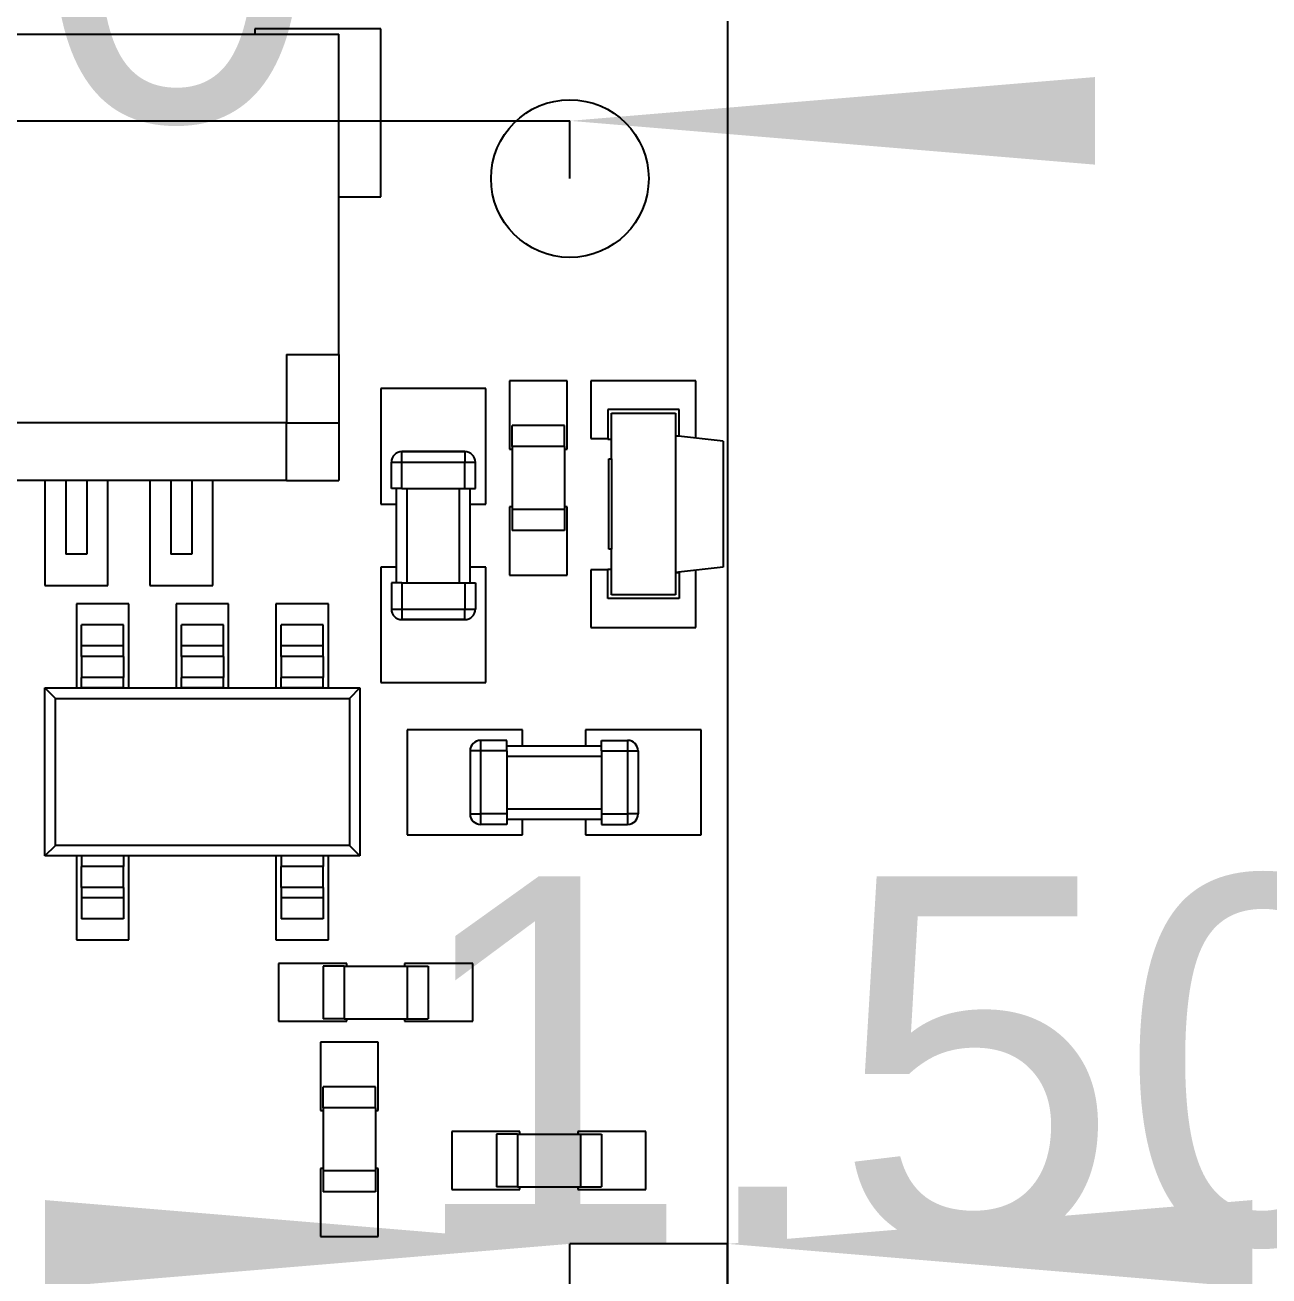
# Model space of a CAD drawing. Extents: x 96.2 to 162, y 92.1 to 129.5.
# Drawn here: x 128.05 to 139.9, y 105.45 to 117.36 of the extents above; entities that cross this region are included whole.
import ezdxf
from ezdxf.enums import TextEntityAlignment as Align

# ---------------------------------------------------------------- set-up
doc = ezdxf.new("R2010")
doc.units = 0
doc.layers.get('0').update_dxf_attribs({"linetype": 'CONTINUOUS'})
for name, color, linetype in [('Dimension003', 7, 'CONTINUOUS'), ('Dimension004', 7, 'CONTINUOUS'), ('ProjItem010', 7, 'CONTINUOUS')]:
    doc.layers.add(name, color=color, linetype=linetype)
doc.styles.get("Standard").update_dxf_attribs({"font": 'arial.ttf'})
doc.dimstyles.get("Standard").update_dxf_attribs({"dimscale": 0, "dimtxt": 2.5, "dimasz": 2.5, "dimexe": 1.25, "dimexo": 0.625, "dimtad": 1, "dimtxsty": 'STANDARD', "dimcen": 2.5, "dimazin": 3, "dimtfac": 1, "dimtmove": 0, "dimatfit": 3})

# ---------------------------------------------------------------- blocks, each defined once
blk = doc.blocks.new('*Dimension003')
at = {"color": 0}
for points in [[(111.238, 116.867), (111.238, 116.033), (116.238, 116.45)], [(138.238, 116.867), (138.238, 116.033), (133.238, 116.45)]]:
    blk.add_solid(points, dxfattribs=at)
at = {"layer": 'Dimension003'}
for p, q in [((116.238, 115.9), (116.238, 116.45)), ((116.238, 116.45), (133.238, 116.45)), ((133.238, 115.9), (133.238, 116.45))]:
    blk.add_line(p, q, dxfattribs=at)
blk.add_text('17.00', height=3.5, dxfattribs=at).set_placement((124.737, 116.45), align=Align.CENTER)
blk = doc.blocks.new('*Dimension004')
at = {"color": 0}
for points in [[(128.238, 106.173), (128.238, 105.339), (133.238, 105.756)], [(139.738, 106.173), (139.738, 105.339), (134.738, 105.756)]]:
    blk.add_solid(points, dxfattribs=at)
at = {"layer": 'Dimension004'}
for p, q in [((133.238, 98.9), (133.238, 105.756)), ((134.738, 105.756), (133.238, 105.756)), ((134.738, 98.9), (134.738, 105.756))]:
    blk.add_line(p, q, dxfattribs=at)
blk.add_text('1.50', height=3.5, dxfattribs=at).set_placement((136.434, 105.756), align=Align.CENTER)

msp = doc.modelspace()

# ---------------------------------------------------------------- linework, layer by layer
at = {"layer": 'ProjItem010'}
for p, q in [((134.738, 117.4), (134.738, 97.4)), ((127.038, 117.275), (131.038, 117.275)), ((130.238, 117.325), (130.238, 117.275)), ((131.438, 117.325), (130.238, 117.325)), ((131.038, 114.224), (131.038, 117.275)), ((131.438, 115.725), (131.438, 117.325)), ((131.038, 115.725), (131.438, 115.725)), ((130.538, 114.224), (130.538, 113.575)), ((130.538, 114.224), (131.038, 114.224)), ((131.038, 114.224), (131.038, 113.575)), ((132.438, 113.9), (131.438, 113.9)), ((131.438, 113.9), (131.438, 112.8)), ((132.438, 112.8), (132.438, 113.9)), ((132.663, 113.975), (132.663, 113.325)), ((133.213, 113.975), (132.663, 113.975)), ((133.213, 113.325), (133.213, 113.975)), ((134.438, 113.975), (133.438, 113.975)), ((133.438, 113.975), (133.438, 113.425)), ((134.438, 113.429), (134.438, 113.975)), ((133.598, 113.7), (133.598, 113.42)), ((134.278, 113.7), (133.598, 113.7)), ((133.633, 113.42), (133.633, 113.665)), ((133.633, 113.665), (134.243, 113.665)), ((134.243, 113.665), (134.243, 113.45)), ((134.278, 113.45), (134.278, 113.7)), ((130.538, 113.575), (127.538, 113.575)), ((130.538, 113.575), (131.038, 113.575)), ((130.538, 113.025), (130.538, 113.575)), ((131.038, 113.575), (131.038, 113.025)), ((132.688, 113.35), (132.688, 113.55)), ((133.188, 113.55), (132.688, 113.55)), ((133.188, 113.35), (133.188, 113.55)), ((133.438, 113.425), (133.598, 113.425)), ((133.598, 113.42), (133.633, 113.42)), ((133.633, 113.23), (133.633, 113.42)), ((134.243, 113.45), (134.278, 113.45)), ((134.698, 113.4), (134.243, 113.45)), ((134.243, 113.45), (134.243, 112.15)), ((131.638, 113.3), (132.238, 113.3)), ((132.238, 113.3), (131.638, 113.3)), ((131.638, 113.3), (132.238, 113.3)), ((131.638, 113.3), (132.238, 113.3)), ((132.238, 113.3), (131.638, 113.3)), ((132.238, 113.3), (131.638, 113.3)), ((132.663, 113.325), (132.688, 113.325)), ((133.188, 113.35), (132.688, 113.35)), ((133.188, 113.35), (132.688, 113.35)), ((132.688, 113.35), (132.688, 112.75)), ((133.188, 113.35), (133.188, 112.75)), ((133.188, 113.325), (133.213, 113.325)), ((134.698, 113.4), (134.698, 112.2)), ((131.538, 112.95), (131.538, 113.2)), ((131.538, 112.95), (131.538, 113.2)), ((131.538, 112.95), (131.538, 113.2)), ((131.638, 112.95), (131.638, 113.2)), ((131.638, 113.2), (132.238, 113.2)), ((131.638, 112.95), (131.638, 113.2)), ((131.638, 113.2), (132.238, 113.2)), ((131.638, 112.95), (131.638, 113.2)), ((131.638, 113.2), (132.238, 113.2)), ((132.238, 112.95), (132.238, 113.2)), ((132.238, 112.95), (132.238, 113.2)), ((132.238, 112.95), (132.238, 113.2)), ((132.338, 112.95), (132.338, 113.2)), ((132.338, 112.95), (132.338, 113.2)), ((132.338, 112.95), (132.338, 113.2)), ((132.338, 112.95), (132.338, 113.2)), ((132.338, 112.95), (132.338, 113.2)), ((132.338, 112.95), (132.338, 113.2)), ((133.608, 113.23), (133.633, 113.23)), ((133.608, 112.37), (133.608, 113.23)), ((133.633, 113.23), (133.633, 112.37)), ((130.538, 113.025), (127.538, 113.025)), ((128.238, 113.025), (128.238, 112.025)), ((128.438, 113.025), (128.438, 112.325)), ((128.638, 113.025), (128.638, 112.325)), ((128.838, 112.025), (128.838, 113.025)), ((129.238, 113.025), (129.238, 112.025)), ((129.438, 113.025), (129.438, 112.325)), ((129.638, 113.025), (129.638, 112.325)), ((129.838, 112.025), (129.838, 113.025)), ((130.538, 113.025), (131.038, 113.025)), ((131.588, 112.05), (131.588, 112.95)), ((131.588, 112.05), (131.588, 112.95)), ((131.638, 112.95), (132.238, 112.95)), ((131.638, 112.95), (132.238, 112.95)), ((131.638, 112.95), (132.238, 112.95)), ((131.688, 112.05), (131.688, 112.95)), ((132.188, 112.05), (132.188, 112.95)), ((132.288, 112.05), (132.288, 112.95)), ((132.288, 112.05), (132.288, 112.95)), ((131.438, 112.8), (131.588, 112.8)), ((132.288, 112.8), (132.438, 112.8)), ((132.663, 112.775), (132.663, 112.125)), ((132.688, 112.775), (132.663, 112.775)), ((133.188, 112.75), (132.688, 112.75)), ((132.688, 112.75), (132.688, 112.55)), ((133.188, 112.75), (132.688, 112.75)), ((133.213, 112.775), (133.188, 112.775)), ((133.188, 112.75), (133.188, 112.55)), ((133.213, 112.125), (133.213, 112.775)), ((133.188, 112.55), (132.688, 112.55)), ((133.633, 112.37), (133.608, 112.37)), ((133.633, 112.18), (133.633, 112.37)), ((128.638, 112.325), (128.438, 112.325)), ((129.638, 112.325), (129.438, 112.325)), ((131.588, 112.2), (131.438, 112.2)), ((131.438, 112.2), (131.438, 111.1)), ((132.438, 112.2), (132.288, 112.2)), ((132.438, 111.1), (132.438, 112.2)), ((132.663, 112.125), (133.213, 112.125)), ((133.598, 112.175), (133.438, 112.175)), ((133.438, 112.175), (133.438, 111.625)), ((133.598, 112.18), (133.633, 112.18)), ((133.598, 111.9), (133.598, 112.18)), ((133.633, 111.935), (133.633, 112.18)), ((134.698, 112.2), (134.243, 112.15)), ((134.243, 112.15), (134.278, 112.15)), ((134.243, 112.15), (134.243, 111.935)), ((134.278, 112.15), (134.278, 111.9)), ((134.438, 111.625), (134.438, 112.171)), ((128.238, 112.025), (128.838, 112.025)), ((129.238, 112.025), (129.838, 112.025)), ((131.538, 112.05), (131.538, 111.8)), ((131.538, 112.05), (131.538, 111.8)), ((131.538, 112.05), (131.538, 111.8)), ((131.638, 112.05), (132.238, 112.05)), ((131.638, 112.05), (132.238, 112.05)), ((131.638, 112.05), (131.638, 111.8)), ((131.638, 112.05), (132.238, 112.05)), ((131.638, 112.05), (131.638, 111.8)), ((131.638, 112.05), (131.638, 111.8)), ((132.238, 112.05), (132.238, 111.8)), ((132.238, 112.05), (132.238, 111.8)), ((132.238, 112.05), (132.238, 111.8)), ((132.338, 112.05), (132.338, 111.8)), ((132.338, 112.05), (132.338, 111.8)), ((132.338, 112.05), (132.338, 111.8)), ((134.278, 111.9), (133.598, 111.9)), ((134.243, 111.935), (133.633, 111.935)), ((128.538, 111.85), (128.538, 111.05)), ((129.038, 111.85), (128.538, 111.85)), ((129.038, 111.05), (129.038, 111.85)), ((129.488, 111.85), (129.488, 111.05)), ((129.988, 111.85), (129.488, 111.85)), ((129.988, 111.05), (129.988, 111.85)), ((130.438, 111.85), (130.438, 111.05)), ((130.938, 111.85), (130.438, 111.85)), ((130.938, 111.05), (130.938, 111.85)), ((131.638, 111.8), (132.238, 111.8)), ((131.638, 111.8), (132.238, 111.8)), ((131.638, 111.8), (132.238, 111.8)), ((128.588, 111.45), (128.588, 111.65)), ((128.988, 111.65), (128.588, 111.65)), ((128.988, 111.45), (128.988, 111.65)), ((129.538, 111.45), (129.538, 111.65)), ((129.938, 111.65), (129.538, 111.65)), ((129.938, 111.45), (129.938, 111.65)), ((130.488, 111.45), (130.488, 111.65)), ((130.888, 111.65), (130.488, 111.65)), ((130.888, 111.45), (130.888, 111.65)), ((131.638, 111.7), (132.238, 111.7)), ((132.238, 111.7), (131.638, 111.7)), ((131.638, 111.7), (132.238, 111.7)), ((131.638, 111.7), (132.238, 111.7)), ((132.238, 111.7), (131.638, 111.7)), ((132.238, 111.7), (131.638, 111.7)), ((133.438, 111.625), (134.438, 111.625)), ((128.988, 111.45), (128.588, 111.45)), ((129.938, 111.45), (129.538, 111.45)), ((130.888, 111.45), (130.488, 111.45)), ((128.988, 111.35), (128.588, 111.35)), ((128.988, 111.35), (128.588, 111.35)), ((129.938, 111.35), (129.538, 111.35)), ((129.938, 111.35), (129.538, 111.35)), ((130.888, 111.35), (130.488, 111.35)), ((128.588, 111.05), (128.588, 111.15)), ((128.988, 111.15), (128.588, 111.15)), ((128.988, 111.05), (128.988, 111.15)), ((129.538, 111.05), (129.538, 111.15)), ((129.938, 111.15), (129.538, 111.15)), ((129.938, 111.05), (129.938, 111.15)), ((130.488, 111.05), (130.488, 111.15)), ((130.888, 111.15), (130.488, 111.15)), ((130.888, 111.05), (130.888, 111.15)), ((128.238, 109.45), (128.238, 111.05)), ((128.238, 111.05), (131.238, 111.05)), ((128.238, 111.05), (128.338, 110.95)), ((128.988, 111.05), (128.588, 111.05)), ((129.938, 111.05), (129.538, 111.05)), ((130.888, 111.05), (130.488, 111.05)), ((131.238, 111.05), (131.138, 110.95)), ((131.238, 111.05), (131.238, 109.45)), ((131.438, 111.1), (132.438, 111.1)), ((128.338, 110.95), (131.138, 110.95)), ((128.338, 109.55), (128.338, 110.95)), ((131.138, 110.95), (131.138, 109.55)), ((132.788, 110.65), (131.688, 110.65)), ((131.688, 110.65), (131.688, 109.65)), ((132.638, 110.55), (132.388, 110.55)), ((132.638, 110.55), (132.388, 110.55)), ((132.638, 110.55), (132.388, 110.55)), ((132.788, 110.5), (132.788, 110.65)), ((134.488, 110.65), (133.388, 110.65)), ((133.388, 110.65), (133.388, 110.5)), ((133.538, 110.55), (133.788, 110.55)), ((133.538, 110.55), (133.788, 110.55)), ((133.538, 110.55), (133.788, 110.55)), ((134.488, 109.65), (134.488, 110.65)), ((132.288, 110.45), (132.288, 109.85)), ((132.288, 110.45), (132.288, 109.85)), ((132.288, 110.45), (132.288, 109.85)), ((132.638, 110.45), (132.388, 110.45)), ((132.388, 110.45), (132.388, 109.85)), ((132.638, 110.45), (132.388, 110.45)), ((132.388, 110.45), (132.388, 109.85)), ((132.638, 110.45), (132.388, 110.45)), ((132.388, 110.45), (132.388, 109.85)), ((132.638, 110.5), (133.538, 110.5)), ((132.638, 110.5), (133.538, 110.5)), ((132.638, 110.45), (132.638, 109.85)), ((132.638, 110.45), (132.638, 109.85)), ((132.638, 110.45), (132.638, 109.85)), ((133.538, 110.45), (133.538, 109.85)), ((133.538, 110.45), (133.538, 109.85)), ((133.538, 110.45), (133.788, 110.45)), ((133.538, 110.45), (133.538, 109.85)), ((133.538, 110.45), (133.788, 110.45)), ((133.538, 110.45), (133.788, 110.45)), ((133.788, 110.45), (133.788, 109.85)), ((133.788, 110.45), (133.788, 109.85)), ((133.788, 110.45), (133.788, 109.85)), ((133.888, 110.45), (133.888, 109.85)), ((133.888, 110.45), (133.888, 109.85)), ((133.888, 110.45), (133.888, 109.85)), ((132.638, 110.4), (133.538, 110.4)), ((132.638, 109.85), (132.388, 109.85)), ((132.638, 109.85), (132.388, 109.85)), ((132.638, 109.85), (132.388, 109.85)), ((132.638, 109.9), (133.538, 109.9)), ((133.538, 109.85), (133.788, 109.85)), ((133.538, 109.85), (133.788, 109.85)), ((133.538, 109.85), (133.788, 109.85)), ((132.638, 109.75), (132.388, 109.75)), ((132.638, 109.75), (132.388, 109.75)), ((132.638, 109.75), (132.388, 109.75)), ((132.638, 109.8), (133.538, 109.8)), ((132.638, 109.8), (133.538, 109.8)), ((132.788, 109.65), (132.788, 109.8)), ((133.388, 109.8), (133.388, 109.65)), ((133.538, 109.75), (133.788, 109.75)), ((133.538, 109.75), (133.788, 109.75)), ((133.538, 109.75), (133.788, 109.75)), ((133.538, 109.75), (133.788, 109.75)), ((133.538, 109.75), (133.788, 109.75)), ((133.538, 109.75), (133.788, 109.75)), ((131.688, 109.65), (132.788, 109.65)), ((133.388, 109.65), (134.488, 109.65)), ((128.238, 109.45), (128.338, 109.55)), ((131.138, 109.55), (128.338, 109.55)), ((131.238, 109.45), (131.138, 109.55)), ((131.238, 109.45), (128.238, 109.45)), ((128.538, 109.45), (128.538, 108.65)), ((128.588, 109.45), (128.588, 109.35)), ((128.988, 109.45), (128.588, 109.45)), ((128.988, 109.45), (128.988, 109.35)), ((129.038, 108.65), (129.038, 109.45)), ((130.438, 109.45), (130.438, 108.65)), ((130.488, 109.45), (130.488, 109.35)), ((130.888, 109.45), (130.488, 109.45)), ((130.888, 109.45), (130.888, 109.35)), ((130.938, 108.65), (130.938, 109.45)), ((128.988, 109.35), (128.588, 109.35)), ((130.888, 109.35), (130.488, 109.35)), ((128.988, 109.15), (128.588, 109.15)), ((130.888, 109.15), (130.488, 109.15)), ((130.888, 109.15), (130.488, 109.15)), ((128.588, 109.05), (128.588, 108.85)), ((128.988, 109.05), (128.588, 109.05)), ((128.988, 109.05), (128.988, 108.85)), ((130.488, 109.05), (130.488, 108.85)), ((130.888, 109.05), (130.488, 109.05)), ((130.888, 109.05), (130.888, 108.85)), ((128.988, 108.85), (128.588, 108.85)), ((130.888, 108.85), (130.488, 108.85)), ((128.538, 108.65), (129.038, 108.65)), ((130.438, 108.65), (130.938, 108.65)), ((131.113, 108.425), (130.463, 108.425)), ((130.463, 108.425), (130.463, 107.875)), ((131.113, 108.4), (131.113, 108.425)), ((132.313, 108.425), (131.663, 108.425)), ((131.663, 108.425), (131.663, 108.4)), ((132.313, 107.875), (132.313, 108.425)), ((130.888, 108.4), (130.888, 107.9)), ((131.088, 108.4), (130.888, 108.4)), ((131.088, 108.4), (131.088, 107.9)), ((131.088, 108.4), (131.088, 107.9)), ((131.088, 108.4), (131.688, 108.4)), ((131.688, 108.4), (131.688, 107.9)), ((131.688, 108.4), (131.888, 108.4)), ((131.688, 108.4), (131.688, 107.9)), ((131.888, 108.4), (131.888, 107.9)), ((130.463, 107.875), (131.113, 107.875)), ((131.088, 107.9), (130.888, 107.9)), ((131.088, 107.9), (131.688, 107.9)), ((131.113, 107.875), (131.113, 107.9)), ((131.663, 107.9), (131.663, 107.875)), ((131.663, 107.875), (132.313, 107.875)), ((131.688, 107.9), (131.888, 107.9)), ((130.863, 107.675), (130.863, 107.025)), ((131.413, 107.675), (130.863, 107.675)), ((131.413, 107.025), (131.413, 107.675)), ((130.888, 107.05), (130.888, 107.25)), ((131.388, 107.25), (130.888, 107.25)), ((131.388, 107.05), (131.388, 107.25)), ((130.863, 107.025), (130.888, 107.025)), ((131.388, 107.05), (130.888, 107.05)), ((131.388, 107.05), (130.888, 107.05)), ((130.888, 107.05), (130.888, 106.45)), ((131.388, 107.05), (131.388, 106.45)), ((131.388, 107.025), (131.413, 107.025)), ((132.763, 106.825), (132.113, 106.825)), ((132.113, 106.825), (132.113, 106.275)), ((132.538, 106.8), (132.538, 106.3)), ((132.738, 106.8), (132.538, 106.8)), ((132.738, 106.8), (132.738, 106.3)), ((132.738, 106.8), (132.738, 106.3)), ((132.738, 106.8), (133.338, 106.8)), ((132.763, 106.8), (132.763, 106.825)), ((133.963, 106.825), (133.313, 106.825)), ((133.313, 106.825), (133.313, 106.8)), ((133.338, 106.8), (133.338, 106.3)), ((133.338, 106.8), (133.538, 106.8)), ((133.338, 106.8), (133.338, 106.3)), ((133.538, 106.8), (133.538, 106.3)), ((133.963, 106.275), (133.963, 106.825)), ((130.863, 106.475), (130.863, 105.825)), ((130.888, 106.475), (130.863, 106.475)), ((131.388, 106.45), (130.888, 106.45)), ((130.888, 106.45), (130.888, 106.25)), ((131.388, 106.45), (130.888, 106.45)), ((131.413, 106.475), (131.388, 106.475)), ((131.388, 106.45), (131.388, 106.25)), ((131.413, 105.825), (131.413, 106.475)), ((132.113, 106.275), (132.763, 106.275)), ((132.738, 106.3), (132.538, 106.3)), ((132.738, 106.3), (133.338, 106.3)), ((132.763, 106.275), (132.763, 106.3)), ((133.313, 106.3), (133.313, 106.275)), ((133.313, 106.275), (133.963, 106.275)), ((133.338, 106.3), (133.538, 106.3)), ((131.388, 106.25), (130.888, 106.25)), ((130.863, 105.825), (131.413, 105.825))]:
    msp.add_line(p, q, dxfattribs=at)
msp.add_circle((133.238, 115.9), 0.751, dxfattribs=at)
for centre, start, end in [((131.638, 113.2), 90, 180), ((131.638, 113.2), 90, 180), ((131.638, 113.2), 90, 180), ((132.238, 113.2), 0, 90), ((132.238, 113.2), 0, 90), ((132.238, 113.2), 0, 90), ((131.638, 111.8), 180, -90), ((131.638, 111.8), -180, -90), ((131.638, 111.8), -180, -90), ((132.238, 111.8), -90, 0), ((132.238, 111.8), -90, 0), ((132.238, 111.8), -90, 0), ((132.388, 110.45), 90, 180), ((132.388, 110.45), 90, -180), ((132.388, 110.45), 90, -180), ((133.788, 110.45), 0, 90), ((133.788, 110.45), 0, 90), ((133.788, 110.45), 0, 90), ((133.788, 110.45), 0, 90), ((133.788, 110.45), 0, 90), ((132.388, 109.85), 180, -90), ((132.388, 109.85), 180, -90), ((132.388, 109.85), -180, -90), ((132.388, 109.85), -180, -90), ((132.388, 109.85), 180, -90), ((132.388, 109.85), 180, -90), ((132.388, 109.85), 180, -90), ((133.788, 109.85), -90, 0), ((133.788, 109.85), -90, 0), ((133.788, 109.85), -90, 0)]:
    msp.add_arc(centre, 0.1, start, end, dxfattribs=at)
for points in [[(131.638, 113.2), (131.638, 113.253), (131.638, 113.301), (131.638, 113.3)], [(131.638, 113.2), (131.638, 113.253), (131.638, 113.301), (131.638, 113.3)], [(131.638, 113.2), (131.638, 113.253), (131.638, 113.301), (131.638, 113.3)], [(132.238, 113.3), (132.238, 113.301), (132.238, 113.253), (132.238, 113.2)], [(132.238, 113.3), (132.238, 113.301), (132.238, 113.253), (132.238, 113.2)], [(132.238, 113.3), (132.238, 113.301), (132.238, 113.253), (132.238, 113.2)], [(131.538, 113.2), (131.536, 113.2), (131.584, 113.2), (131.638, 113.2)], [(131.538, 113.2), (131.536, 113.2), (131.584, 113.2), (131.638, 113.2)], [(131.538, 113.2), (131.536, 113.2), (131.584, 113.2), (131.638, 113.2)], [(132.238, 113.2), (132.291, 113.2), (132.339, 113.2), (132.338, 113.2)], [(132.238, 113.2), (132.291, 113.2), (132.339, 113.2), (132.338, 113.2)], [(132.238, 113.2), (132.291, 113.2), (132.339, 113.2), (132.338, 113.2)], [(131.638, 112.95), (131.584, 112.95), (131.536, 112.95), (131.538, 112.95)], [(131.638, 112.95), (131.584, 112.95), (131.536, 112.95), (131.538, 112.95)], [(131.638, 112.95), (131.584, 112.95), (131.536, 112.95), (131.538, 112.95)], [(132.238, 112.95), (132.291, 112.95), (132.339, 112.95), (132.338, 112.95)], [(132.238, 112.95), (132.291, 112.95), (132.339, 112.95), (132.338, 112.95)], [(132.238, 112.95), (132.291, 112.95), (132.339, 112.95), (132.338, 112.95)], [(131.638, 112.05), (131.584, 112.05), (131.536, 112.05), (131.538, 112.05)], [(131.638, 112.05), (131.584, 112.05), (131.536, 112.05), (131.538, 112.05)], [(131.638, 112.05), (131.584, 112.05), (131.536, 112.05), (131.538, 112.05)], [(132.238, 112.05), (132.291, 112.05), (132.339, 112.05), (132.338, 112.05)], [(132.238, 112.05), (132.291, 112.05), (132.339, 112.05), (132.338, 112.05)], [(132.238, 112.05), (132.291, 112.05), (132.339, 112.05), (132.338, 112.05)], [(131.538, 111.8), (131.536, 111.8), (131.584, 111.8), (131.638, 111.8)], [(131.538, 111.8), (131.536, 111.8), (131.584, 111.8), (131.638, 111.8)], [(131.538, 111.8), (131.536, 111.8), (131.584, 111.8), (131.638, 111.8)], [(131.638, 111.8), (131.638, 111.747), (131.638, 111.699), (131.638, 111.7)], [(131.638, 111.8), (131.638, 111.747), (131.638, 111.699), (131.638, 111.7)], [(131.638, 111.8), (131.638, 111.747), (131.638, 111.699), (131.638, 111.7)], [(132.238, 111.8), (132.291, 111.8), (132.339, 111.8), (132.338, 111.8)], [(132.238, 111.7), (132.238, 111.699), (132.238, 111.747), (132.238, 111.8)], [(132.238, 111.7), (132.238, 111.699), (132.238, 111.747), (132.238, 111.8)], [(132.238, 111.8), (132.291, 111.8), (132.339, 111.8), (132.338, 111.8)], [(132.238, 111.8), (132.291, 111.8), (132.339, 111.8), (132.338, 111.8)], [(132.238, 111.7), (132.238, 111.699), (132.238, 111.747), (132.238, 111.8)], [(128.588, 111.35), (128.588, 111.349), (128.588, 111.397), (128.588, 111.45)], [(128.988, 111.35), (128.988, 111.349), (128.988, 111.397), (128.988, 111.45)], [(129.538, 111.35), (129.538, 111.349), (129.538, 111.397), (129.538, 111.45)], [(129.938, 111.35), (129.938, 111.349), (129.938, 111.397), (129.938, 111.45)], [(130.488, 111.35), (130.488, 111.349), (130.488, 111.397), (130.488, 111.45)], [(130.888, 111.35), (130.888, 111.349), (130.888, 111.397), (130.888, 111.45)], [(128.588, 111.35), (128.588, 111.352), (128.588, 111.257), (128.588, 111.15)], [(128.988, 111.35), (128.988, 111.352), (128.988, 111.257), (128.988, 111.15)], [(129.538, 111.35), (129.538, 111.352), (129.538, 111.257), (129.538, 111.15)], [(129.938, 111.35), (129.938, 111.352), (129.938, 111.257), (129.938, 111.15)], [(130.488, 111.35), (130.488, 111.352), (130.488, 111.257), (130.488, 111.15)], [(130.888, 111.35), (130.888, 111.352), (130.888, 111.257), (130.888, 111.15)], [(132.388, 110.55), (132.388, 110.551), (132.388, 110.503), (132.388, 110.45)], [(132.388, 110.55), (132.388, 110.551), (132.388, 110.503), (132.388, 110.45)], [(132.388, 110.55), (132.388, 110.551), (132.388, 110.503), (132.388, 110.45)], [(132.638, 110.45), (132.638, 110.503), (132.638, 110.551), (132.638, 110.55)], [(132.638, 110.45), (132.638, 110.503), (132.638, 110.551), (132.638, 110.55)], [(132.638, 110.45), (132.638, 110.503), (132.638, 110.551), (132.638, 110.55)], [(133.538, 110.45), (133.538, 110.503), (133.538, 110.551), (133.538, 110.55)], [(133.538, 110.45), (133.538, 110.503), (133.538, 110.551), (133.538, 110.55)], [(133.538, 110.45), (133.538, 110.503), (133.538, 110.551), (133.538, 110.55)], [(133.788, 110.55), (133.788, 110.551), (133.788, 110.503), (133.788, 110.45)], [(133.788, 110.55), (133.788, 110.551), (133.788, 110.503), (133.788, 110.45)], [(133.788, 110.55), (133.788, 110.551), (133.788, 110.503), (133.788, 110.45)], [(132.388, 110.45), (132.334, 110.45), (132.286, 110.45), (132.288, 110.45)], [(132.388, 110.45), (132.334, 110.45), (132.286, 110.45), (132.288, 110.45)], [(132.388, 110.45), (132.334, 110.45), (132.286, 110.45), (132.288, 110.45)], [(133.788, 110.45), (133.841, 110.45), (133.889, 110.45), (133.888, 110.45)], [(133.788, 110.45), (133.841, 110.45), (133.889, 110.45), (133.888, 110.45)], [(133.788, 110.45), (133.841, 110.45), (133.889, 110.45), (133.888, 110.45)], [(132.288, 109.85), (132.286, 109.85), (132.334, 109.85), (132.388, 109.85)], [(132.288, 109.85), (132.286, 109.85), (132.334, 109.85), (132.388, 109.85)], [(132.288, 109.85), (132.286, 109.85), (132.334, 109.85), (132.388, 109.85)], [(132.388, 109.85), (132.388, 109.797), (132.388, 109.749), (132.388, 109.75)], [(132.388, 109.85), (132.388, 109.797), (132.388, 109.749), (132.388, 109.75)], [(132.388, 109.85), (132.388, 109.797), (132.388, 109.749), (132.388, 109.75)], [(132.638, 109.85), (132.638, 109.797), (132.638, 109.749), (132.638, 109.75)], [(132.638, 109.85), (132.638, 109.797), (132.638, 109.749), (132.638, 109.75)], [(132.638, 109.85), (132.638, 109.797), (132.638, 109.749), (132.638, 109.75)], [(133.538, 109.85), (133.538, 109.797), (133.538, 109.749), (133.538, 109.75)], [(133.538, 109.85), (133.538, 109.797), (133.538, 109.749), (133.538, 109.75)], [(133.538, 109.85), (133.538, 109.797), (133.538, 109.749), (133.538, 109.75)], [(133.788, 109.85), (133.788, 109.797), (133.788, 109.749), (133.788, 109.75)], [(133.888, 109.85), (133.889, 109.85), (133.841, 109.85), (133.788, 109.85)], [(133.788, 109.85), (133.788, 109.797), (133.788, 109.749), (133.788, 109.75)], [(133.888, 109.85), (133.889, 109.85), (133.841, 109.85), (133.788, 109.85)], [(133.788, 109.85), (133.788, 109.797), (133.788, 109.749), (133.788, 109.75)], [(133.888, 109.85), (133.889, 109.85), (133.841, 109.85), (133.788, 109.85)], [(128.588, 109.15), (128.588, 109.148), (128.588, 109.243), (128.588, 109.35)], [(128.988, 109.15), (128.988, 109.148), (128.988, 109.243), (128.988, 109.35)], [(130.488, 109.15), (130.488, 109.148), (130.488, 109.243), (130.488, 109.35)], [(130.888, 109.15), (130.888, 109.148), (130.888, 109.243), (130.888, 109.35)], [(128.588, 109.15), (128.588, 109.151), (128.588, 109.103), (128.588, 109.05)], [(128.988, 109.15), (128.988, 109.151), (128.988, 109.103), (128.988, 109.05)], [(130.488, 109.15), (130.488, 109.151), (130.488, 109.103), (130.488, 109.05)], [(130.888, 109.15), (130.888, 109.151), (130.888, 109.103), (130.888, 109.05)]]:
    msp.add_open_spline(points, degree=3, dxfattribs=at)

# ---------------------------------------------------------------- dimensions: what is measured, and where the dimension line sits
at = {"layer": 'Dimension003'}
dim = msp.add_linear_dim(base=(124.737, 116.45), p1=(116.238, 115.9), p2=(133.238, 115.9), text='17.00', dimstyle='STANDARD', dxfattribs=at)
dim.commit()
dim.dimension.update_dxf_attribs({"geometry": '*Dimension003', "text_midpoint": (124.737, 121.45)})
at = {"layer": 'Dimension004'}
dim = msp.add_linear_dim(base=(136.434, 105.756), p1=(134.738, 98.9), p2=(133.238, 98.9), text='1.50', dimstyle='STANDARD', dxfattribs=at)
dim.commit()
dim.dimension.update_dxf_attribs({"geometry": '*Dimension004', "text_midpoint": (136.434, 100.756)})

doc.saveas('drawing.dxf')
